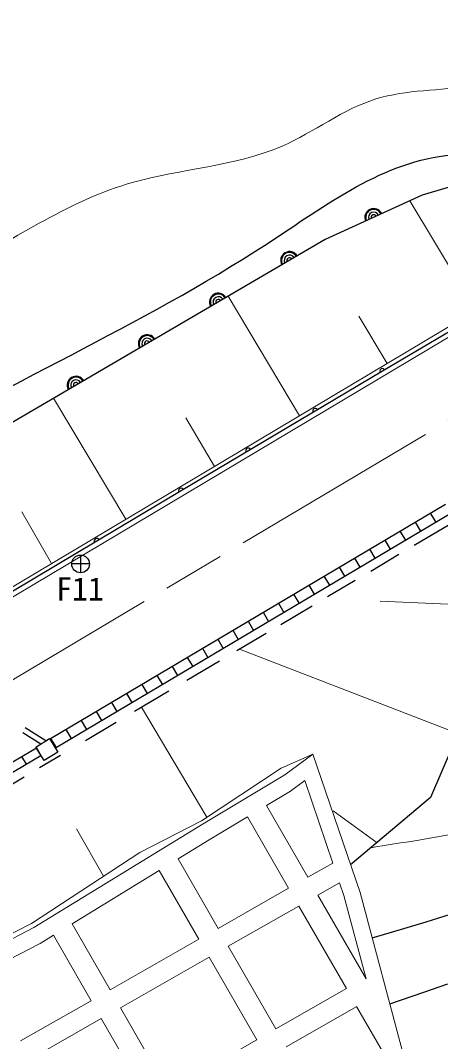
# Model space of a CAD drawing. Units: millimetres, scale not verified. Extents: x -56015503 to -55375503, y -162321055 to -161961055.
# Drawn here: x -55642923 to -55619166, y -162080357 to -162022578 of the extents above; entities that cross this region are included whole.
import ezdxf
from ezdxf.enums import TextEntityAlignment as Align

# ---------------------------------------------------------------- set-up
doc = ezdxf.new("R2010")
doc.units = ezdxf.units.MM
doc.header["$LTSCALE"] = 1000
doc.linetypes.add('CHAIN', pattern=[18.5, 12, -1.5, 3.5, -1.5])
for name, color, linetype, lineweight in [('M-BGD', 7, 'Continuous', 25), ('M-BMK', 2, 'CHAIN', 13), ('M-BMK-SRVR', 3, 'Continuous', 25)]:
    doc.layers.add(name, color=color, linetype=linetype, lineweight=lineweight)
doc.styles.add('ＭＳ ゴシック', font='')
doc.styles.get('ＭＳ ゴシック').set_extended_font_data('MS Gothic')

msp = doc.modelspace()

# ---------------------------------------------------------------- linework, layer by layer
at = {"layer": 'M-BGD'}
for p, q in [((-55614559, -162030806), (-55620205, -162032465)), ((-55620205, -162032465), (-55625695, -162034982)), ((-55625695, -162034982), (-55649839, -162049096)), ((-55611722, -162036076), (-55622458, -162042420)), ((-55622458, -162042420), (-55633827, -162049191)), ((-55633827, -162049191), (-55643380, -162054892)), ((-55641216, -162063208), (-55618886, -162049943)), ((-55640946, -162063745), (-55618582, -162050460)), ((-55619747, -162050454), (-55619440, -162050970)), ((-55620660, -162052276), (-55618324, -162050889)), ((-55620606, -162050964), (-55620299, -162051480)), ((-55621464, -162051475), (-55621158, -162051990)), ((-55623182, -162052495), (-55622876, -162053011)), ((-55622323, -162051985), (-55622017, -162052501)), ((-55624041, -162053005), (-55623734, -162053521)), ((-55623117, -162053736), (-55621519, -162052786)), ((-55624899, -162053515), (-55624593, -162054031)), ((-55625758, -162054025), (-55625452, -162054541)), ((-55626617, -162054535), (-55626311, -162055051)), ((-55625554, -162055183), (-55623993, -162054256)), ((-55627476, -162055046), (-55627169, -162055561)), ((-55628334, -162055556), (-55628028, -162056071)), ((-55628206, -162056759), (-55626427, -162055702)), ((-55629193, -162056066), (-55628887, -162056582)), ((-55630911, -162057086), (-55630604, -162057602)), ((-55630052, -162056576), (-55629746, -162057092)), ((-55631770, -162057596), (-55631463, -162058112)), ((-55630695, -162058237), (-55629024, -162057245)), ((-55632628, -162058106), (-55632322, -162058622)), ((-55633518, -162059914), (-55631670, -162058816)), ((-55633487, -162058616), (-55633181, -162059132)), ((-55634346, -162059127), (-55634039, -162059642)), ((-55635205, -162059637), (-55634898, -162060153)), ((-55636475, -162061671), (-55634528, -162060514)), ((-55636063, -162060147), (-55635757, -162060663)), ((-55637781, -162061167), (-55637474, -162061683)), ((-55636922, -162060657), (-55636616, -162061173)), ((-55638640, -162061677), (-55638333, -162062193)), ((-55639498, -162062187), (-55639192, -162062703)), ((-55639248, -162063318), (-55637516, -162062289)), ((-55617931, -162062333), (-55619737, -162066550)), ((-55641774, -162063521), (-55642785, -162062885)), ((-55641490, -162063345), (-55642656, -162062612)), ((-55640357, -162062697), (-55640051, -162063213)), ((-55642058, -162063697), (-55641277, -162063213)), ((-55641277, -162063213), (-55640802, -162063978)), ((-55641216, -162063208), (-55640909, -162063723)), ((-55650435, -162068696), (-55642019, -162063739)), ((-55650435, -162068696), (-55642019, -162063739)), ((-55641583, -162064462), (-55642058, -162063697)), ((-55642019, -162063739), (-55641766, -162064170)), ((-55640802, -162063978), (-55641583, -162064462)), ((-55650182, -162069127), (-55641766, -162064170)), ((-55642861, -162064235), (-55642607, -162064666)), ((-55641839, -162064858), (-55640654, -162064153)), ((-55644359, -162066359), (-55642707, -162065376)), ((-55619737, -162066550), (-55624250, -162070362)), ((-55619987, -162073575), (-55618550, -162073131)), ((-55621424, -162074011), (-55619987, -162073575)), ((-55623032, -162074493), (-55621424, -162074011)), ((-55620113, -162077556), (-55618747, -162077099)), ((-55622035, -162078222), (-55620113, -162077556))]:
    msp.add_line(p, q, dxfattribs=at)
at = {"layer": 'M-BGD', "lineweight": 13}
for p, q in [((-55620903, -162032785), (-55617178, -162039004)), ((-55649195, -162058091), (-55611849, -162035826)), ((-55648930, -162058516), (-55611596, -162036258)), ((-55631168, -162038181), (-55627144, -162044945)), ((-55622177, -162041984), (-55623794, -162039309)), ((-55641047, -162043956), (-55636966, -162050801)), ((-55631951, -162047811), (-55633571, -162045061)), ((-55641174, -162053309), (-55642837, -162050374)), ((-55622584, -162055443), (-55617654, -162055646)), ((-55618186, -162062928), (-55630544, -162058148)), ((-55636082, -162061437), (-55632375, -162067666)), ((-55626382, -162064092), (-55628182, -162064893)), ((-55627978, -162065266), (-55626382, -162064092)), ((-55626382, -162064092), (-55623717, -162071930)), ((-55628182, -162064893), (-55632688, -162067873)), ((-55632588, -162068029), (-55627978, -162065266)), ((-55627649, -162066182), (-55626845, -162065591)), ((-55625260, -162070254), (-55626845, -162065591)), ((-55629016, -162067001), (-55627649, -162066182)), ((-55626679, -162071063), (-55629016, -162067001)), ((-55625244, -162067309), (-55622760, -162069103)), ((-55642157, -162073899), (-55632588, -162068029)), ((-55632688, -162067873), (-55636172, -162069651)), ((-55632259, -162068945), (-55630084, -162067642)), ((-55627761, -162071680), (-55630084, -162067642)), ((-55638217, -162070995), (-55639761, -162068328)), ((-55619445, -162068797), (-55618396, -162068596)), ((-55634013, -162070021), (-55632259, -162068945)), ((-55622823, -162069345), (-55622360, -162069266)), ((-55622360, -162069266), (-55621896, -162069192)), ((-55621896, -162069192), (-55621431, -162069121)), ((-55621431, -162069121), (-55620965, -162069050)), ((-55620965, -162069050), (-55620501, -162068978)), ((-55620501, -162068978), (-55619445, -162068797)), ((-55636172, -162069651), (-55642296, -162073678)), ((-55623111, -162069400), (-55622823, -162069345)), ((-55631750, -162073952), (-55634013, -162070021)), ((-55626679, -162071063), (-55625260, -162070254)), ((-55640004, -162073697), (-55635074, -162070672)), ((-55632832, -162074569), (-55635074, -162070672)), ((-55626097, -162072074), (-55624877, -162071379)), ((-55624636, -162072089), (-55624877, -162071379)), ((-55631750, -162073952), (-55627761, -162071679)), ((-55623375, -162076805), (-55626097, -162072074)), ((-55623375, -162076805), (-55624636, -162072089)), ((-55623717, -162071930), (-55621240, -162081196)), ((-55631168, -162074964), (-55627179, -162072690)), ((-55624491, -162077362), (-55627179, -162072690)), ((-55642296, -162073678), (-55649117, -162077148)), ((-55637855, -162077422), (-55640000, -162073694)), ((-55648936, -162077408), (-55642157, -162073899)), ((-55641806, -162074802), (-55641062, -162074345)), ((-55638932, -162078046), (-55641062, -162074345)), ((-55645109, -162076511), (-55641806, -162074802)), ((-55637852, -162077430), (-55632832, -162074569)), ((-55628480, -162079636), (-55631168, -162074964)), ((-55637269, -162078440), (-55632250, -162075580)), ((-55629563, -162080249), (-55632250, -162075580)), ((-55628480, -162079636), (-55624491, -162077362)), ((-55642921, -162080318), (-55638930, -162078044)), ((-55634581, -162083112), (-55637269, -162078440)), ((-55627897, -162080646), (-55623903, -162078371)), ((-55622135, -162081457), (-55623911, -162078370)), ((-55642339, -162081329), (-55638351, -162079057)), ((-55635662, -162083729), (-55638351, -162079057)), ((-55634581, -162083112), (-55629560, -162080251))]:
    msp.add_line(p, q, dxfattribs=at)
at = {"layer": 'M-BGD'}
for centre, radius, start, end in [((-55622950, -162033724), 500, 24.62813, 204.62813), ((-55622950, -162033724), 450, 24.62813, 204.62813), ((-55622950, -162033724), 300, 24.62813, 204.62813), ((-55622950, -162033724), 150, 24.62813, 204.62813), ((-55627707, -162036158), 500, 30.30815, 210.30815), ((-55627707, -162036158), 450, 30.30815, 210.30815), ((-55627707, -162036158), 300, 30.30815, 210.30815), ((-55627707, -162036158), 150, 30.30815, 210.30815), ((-55631731, -162038511), 500, 30.30815, 210.30815), ((-55631731, -162038511), 450, 30.30815, 210.30815), ((-55631731, -162038511), 300, 30.30815, 210.30815), ((-55631731, -162038511), 150, 30.30815, 210.30815), ((-55635755, -162040863), 500, 30.30815, 210.30815), ((-55635755, -162040863), 450, 30.30815, 210.30815), ((-55635755, -162040863), 300, 30.30815, 210.30815), ((-55635755, -162040863), 150, 30.30815, 210.30815), ((-55622458, -162042420), 150, 30.57886, 210.77501), ((-55639779, -162043215), 500, 30.30815, 210.30815), ((-55639779, -162043215), 450, 30.30815, 210.30815), ((-55639779, -162043215), 300, 30.30815, 210.30815), ((-55639779, -162043215), 150, 30.30815, 210.30815), ((-55626248, -162044677), 150, 30.77501, 210.77501), ((-55630038, -162046934), 150, 30.77501, 210.77501), ((-55633827, -162049191), 150, 30.77501, 210.82888), ((-55638604, -162052042), 150, 30.82888, 210.82888)]:
    msp.add_arc(centre, radius, start, end, dxfattribs=at)
msp.add_open_spline([(-55689348, -162072452), (-55685534, -162070893), (-55681721, -162069335), (-55677929, -162067629), (-55674424, -162066053), (-55670939, -162064350), (-55667924, -162062046), (-55664338, -162059305), (-55661420, -162055713), (-55657999, -162052702), (-55655825, -162050788), (-55653448, -162049109), (-55651010, -162047582), (-55643900, -162043129), (-55636267, -162039970), (-55628980, -162035212), (-55625635, -162033028), (-55622364, -162030506), (-55618526, -162030191), (-55618198, -162030164), (-55617866, -162030153), (-55617537, -162030126), (-55614968, -162029914), (-55612591, -162028710), (-55610124, -162027899), (-55606860, -162026826), (-55603438, -162026441), (-55600112, -162025746), (-55597954, -162025295), (-55595835, -162024714), (-55593664, -162024131), (-55591604, -162023579), (-55589496, -162023025), (-55587771, -162021887), (-55585794, -162020583), (-55584319, -162018512), (-55583129, -162016351), (-55582252, -162014760), (-55581529, -162013120), (-55581200, -162011393), (-55580916, -162009900), (-55580925, -162008343), (-55580757, -162006817), (-55580627, -162005638), (-55580391, -162004477), (-55580215, -162003307), (-55580078, -162002391), (-55579977, -162001469), (-55579883, -162000547), (-55579789, -161999629), (-55579701, -161998710), (-55579626, -161997790), (-55579519, -161996461), (-55579440, -161995130), (-55579361, -161993800)], degree=3, knots=[0, 0, 0, 0, 1, 1, 1, 2, 2, 2, 3, 3, 3, 4, 4, 4, 5, 5, 5, 6, 6, 6, 7, 7, 7, 8, 8, 8, 9, 9, 9, 10, 10, 10, 11, 11, 11, 12, 12, 12, 13, 13, 13, 14, 14, 14, 15, 15, 15, 16, 16, 16, 17, 17, 17, 18, 18, 18, 18], dxfattribs=at)
at = {"layer": 'M-BGD', "lineweight": 13}
msp.add_open_spline([(-55751642, -162065664), (-55748725, -162066366), (-55745807, -162067068), (-55743455, -162068718), (-55741913, -162069800), (-55740613, -162071289), (-55739109, -162072453), (-55736317, -162074614), (-55732819, -162075651), (-55729377, -162076757), (-55726873, -162077561), (-55724398, -162078402), (-55721860, -162078606), (-55718731, -162078857), (-55715506, -162078139), (-55712420, -162077186), (-55706625, -162075396), (-55701319, -162072776), (-55695696, -162070724), (-55690935, -162068987), (-55685947, -162067657), (-55681514, -162065303), (-55678661, -162063788), (-55676039, -162061848), (-55673345, -162059941), (-55667457, -162055774), (-55661225, -162051761), (-55657414, -162045721), (-55656911, -162044925), (-55656451, -162044094), (-55655903, -162043346), (-55653638, -162040258), (-55649873, -162038601), (-55646387, -162036658), (-55643107, -162034829), (-55640075, -162032746), (-55636603, -162031751), (-55633836, -162030959), (-55630791, -162030857), (-55628128, -162029688), (-55626314, -162028892), (-55624677, -162027601), (-55622818, -162027023), (-55621102, -162026490), (-55619197, -162026565), (-55617387, -162026268), (-55614187, -162025742), (-55611283, -162024053), (-55608172, -162023268), (-55604197, -162022265), (-55599883, -162022739), (-55595920, -162021474), (-55593646, -162020749), (-55591488, -162019451), (-55589943, -162017636), (-55588582, -162016039), (-55587697, -162014041), (-55587231, -162012003), (-55587086, -162011365), (-55586981, -162010723), (-55586869, -162010080), (-55586599, -162008536), (-55586286, -162006986), (-55585728, -162005524), (-55585433, -162004752), (-55585070, -162004004), (-55584844, -162003206), (-55584622, -162002422), (-55584531, -162001590), (-55584217, -162000849), (-55583917, -162000142), (-55583413, -161999518), (-55583031, -161998842), (-55582274, -161997499), (-55582003, -161995948), (-55581732, -161994398)], degree=3, knots=[0, 0, 0, 0, 1, 1, 1, 2, 2, 2, 3, 3, 3, 4, 4, 4, 5, 5, 5, 6, 6, 6, 7, 7, 7, 8, 8, 8, 9, 9, 9, 10, 10, 10, 11, 11, 11, 12, 12, 12, 13, 13, 13, 14, 14, 14, 15, 15, 15, 16, 16, 16, 17, 17, 17, 18, 18, 18, 19, 19, 19, 20, 20, 20, 21, 21, 21, 22, 22, 22, 23, 23, 23, 24, 24, 24, 25, 25, 25, 25], dxfattribs=at)
at = {"layer": 'M-BMK'}
msp.add_line((-55646241, -162061592), (-55609285, -162039629), dxfattribs=at)
at = {"layer": 'M-BMK-SRVR'}
for p, q in [((-55639523, -162052831), (-55639523, -162053831)), ((-55639023, -162053331), (-55640023, -162053331))]:
    msp.add_line(p, q, dxfattribs=at)
msp.add_circle((-55639523, -162053331), 500, dxfattribs=at)

# ---------------------------------------------------------------- texts
at = {"layer": 'M-BMK-SRVR', "style": 'ＭＳ ゴシック'}
msp.add_text('F11', height=1320, rotation=359.963, dxfattribs=at).set_placement((-55640902, -162055798), align=Align.BOTTOM_LEFT)

doc.saveas('drawing.dxf')
